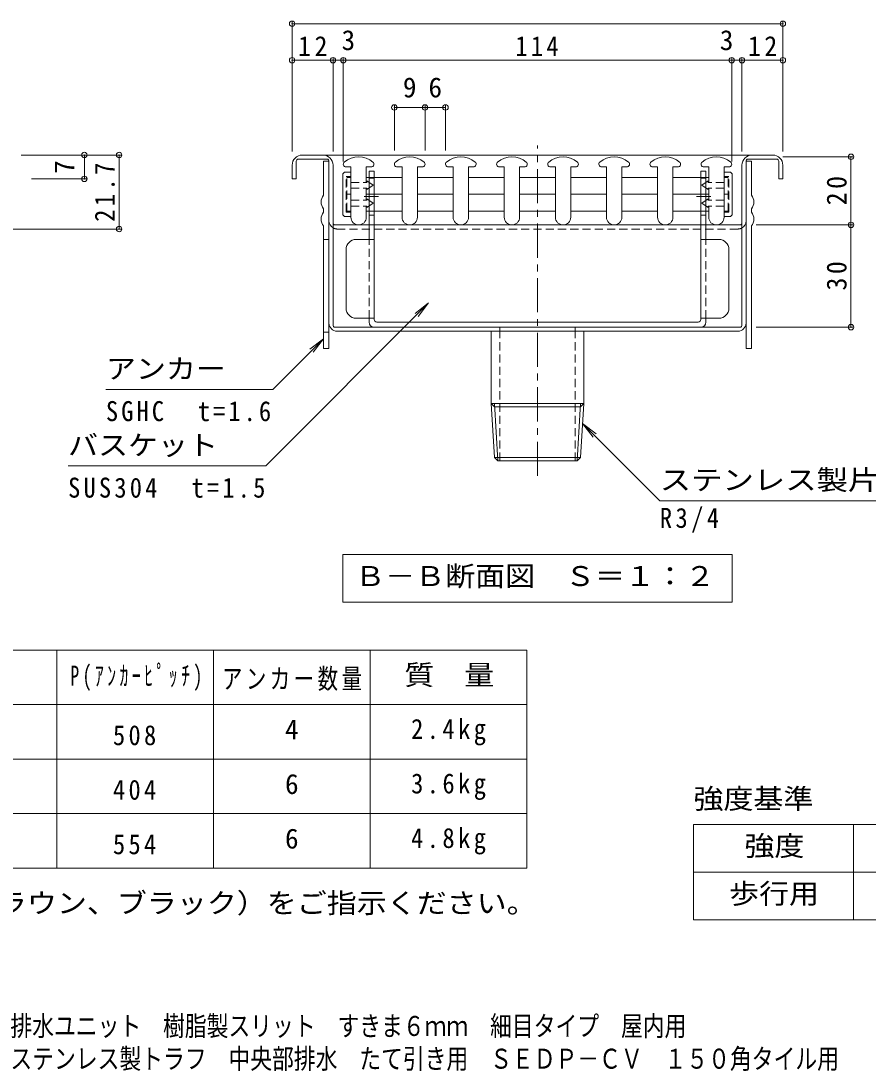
# Model space of a CAD drawing. Units: millimetres at full size, sheet at 1:5, with parts at other scales. Extents: x -840 to 950, y -676 to 691.
# Drawn here: x -386 to 236, y -676 to 94 of the extents above; entities that cross this region are included whole.
import ezdxf
from ezdxf.enums import TextEntityAlignment as Align

# ---------------------------------------------------------------- set-up
doc = ezdxf.new("R2010")
doc.units = ezdxf.units.MM
doc.header["$LTSCALE"] = 5
doc.header["$PDMODE"] = 32
doc.header["$PDSIZE"] = 4
doc.linetypes.add('CHAIN1', pattern=[8, 5, -1, 1, -1])
doc.linetypes.add('DASHED1', pattern=[1.8, 1.2, -0.6])
for name, color, linetype, lineweight in [('D-0_通り芯', 4, 'Continuous', 9), ('D-1_ピット', 3, 'Continuous', 9), ('D-2_蓋', 2, 'DASHED1', 9), ('D-3_受枠', 3, 'Continuous', 9), ('D-4_寸法', 7, 'Continuous', 9), ('D-5_仕様文', 7, 'Continuous', 9), ('D-8_ｱﾝｶｰ', 3, 'Continuous', 9), ('D-A', 1, 'Continuous', 9), ('D-B', 7, 'Continuous', 9), ('E-F', 2, 'Continuous', 9), ('F-4_F-4ﾚｲﾔ', 7, 'Continuous', 9)]:
    doc.layers.add(name, color=color, linetype=linetype, lineweight=lineweight)
doc.layers.add('E-C', color=2, linetype='Continuous')
doc.layers.add('F-F_F-Fﾚｲﾔ', color=2, linetype='Continuous')
doc.styles.add('ＭＳ ゴシック', font='')
doc.styles.get('ＭＳ ゴシック').set_extended_font_data('MS Gothic')

msp = doc.modelspace()

# ---------------------------------------------------------------- linework, layer by layer
at = {"layer": 'D-0_通り芯'}
for p, q in [((-143.786, -12.568), (-147.35, -12.568)), ((-143.786, -49.443), (-143.786, -12.568)), ((-132.536, -12.568), (-132.536, -23.905)), ((-132.536, -12.568), (-128.973, -12.568)), ((-106.286, -12.568), (-109.85, -12.568)), ((-106.286, -12.568), (-106.286, -49.443)), ((-68.786, -12.568), (-72.35, -12.568)), ((-68.786, -12.568), (-68.786, -49.443)), ((-31.286, -12.568), (-34.85, -12.568)), ((-31.286, -12.568), (-31.286, -49.443)), ((17.463, -12.568), (21.026, -12.568)), ((17.463, -12.568), (17.463, -49.443)), ((54.963, -12.568), (58.526, -12.568)), ((54.963, -12.568), (54.963, -49.443)), ((92.463, -12.568), (96.026, -12.568)), ((92.463, -12.568), (92.463, -49.443)), ((118.713, -12.568), (115.15, -12.568)), ((118.713, -12.568), (118.713, -23.905)), ((129.963, -12.568), (133.526, -12.568)), ((129.963, -49.443), (129.963, -12.568)), ((-132.536, -28.148), (-132.536, -36.987)), ((118.713, -28.148), (118.713, -36.987)), ((-132.536, -41.229), (-132.536, -49.443)), ((118.713, -41.229), (118.713, -49.443))]:
    msp.add_line(p, q, dxfattribs=at)
for points in [[(-95.036, -49.443), (-95.036, -12.568), (-91.473, -12.568)], [(-57.536, -49.443), (-57.536, -12.568), (-53.973, -12.568)], [(-20.036, -49.443), (-20.036, -12.568), (-16.473, -12.568)], [(6.213, -49.443), (6.213, -12.568), (2.65, -12.568)], [(43.713, -49.443), (43.713, -12.568), (40.15, -12.568)], [(81.213, -49.443), (81.213, -12.568), (77.65, -12.568)]]:
    msp.add_lwpolyline(points, dxfattribs=at)
for centre, radius, start, end in [((-138.162, -21.318), 16.25, 49.63959, 130.36041), ((-100.661, -21.318), 16.25, 49.63959, 130.36041), ((-63.161, -21.318), 16.25, 49.63959, 130.36041), ((-25.661, -21.318), 16.25, 49.63959, 130.36041), ((11.838, -21.318), 16.25, 49.63959, 130.36041), ((49.338, -21.318), 16.25, 49.63959, 130.36041), ((86.838, -21.318), 16.25, 49.63959, 130.36041), ((124.338, -21.318), 16.25, 49.63959, 130.36041), ((-147.35, -10.506), 2.062, 130.36075, 270), ((-128.973, -10.506), 2.062, 270, 49.63925), ((-109.85, -10.506), 2.062, 130.36075, 270), ((-91.473, -10.506), 2.062, 270, 49.63925), ((-72.35, -10.506), 2.062, 130.36075, 270), ((-53.973, -10.506), 2.062, 270, 49.63925), ((-34.85, -10.506), 2.062, 130.36075, 270), ((-16.473, -10.506), 2.062, 270, 49.63925), ((2.65, -10.506), 2.062, 130.36075, 270), ((21.026, -10.506), 2.062, 270, 49.63925), ((40.15, -10.506), 2.062, 130.36075, 270), ((58.526, -10.506), 2.062, 270, 49.63925), ((77.65, -10.506), 2.062, 130.36075, 270), ((96.026, -10.506), 2.062, 270, 49.63925), ((115.15, -10.506), 2.062, 130.36075, 270), ((133.526, -10.506), 2.062, 270, 49.63925), ((-138.162, -49.443), 5.625, 180, 0), ((-100.661, -49.443), 5.625, 180, 0), ((-63.161, -49.443), 5.625, 180, 0), ((-25.661, -49.443), 5.625, 180, 0), ((11.838, -49.443), 5.625, 180, 0), ((49.338, -49.443), 5.625, 180, 0), ((86.838, -49.443), 5.625, 180, 0), ((124.338, -49.443), 5.625, 180, 0)]:
    msp.add_arc(centre, radius, start, end, dxfattribs=at)
at = {"layer": 'D-1_ピット'}
for p, q in [((-132.537, -32.567), (-106.287, -32.567)), ((-95.037, -32.567), (-68.787, -32.567)), ((-57.537, -32.567), (-31.287, -32.567)), ((-20.037, -32.567), (6.213, -32.567)), ((17.463, -32.567), (43.713, -32.567)), ((54.963, -32.567), (81.213, -32.567)), ((92.463, -32.567), (118.713, -32.567))]:
    msp.add_line(p, q, dxfattribs=at)
at = {"layer": 'D-2_蓋', "linetype": 'Continuous'}
for p, q in [((-148.536, -16.317), (-149.787, -17.567)), ((-148.536, -16.317), (-143.786, -16.317)), ((134.713, -16.317), (129.963, -16.317)), ((134.713, -16.317), (135.963, -17.567)), ((-148.536, -48.817), (-143.786, -48.817)), ((134.713, -48.817), (129.963, -48.817))]:
    msp.add_line(p, q, dxfattribs=at)
at = {"layer": 'D-2_蓋'}
for p, q in [((-147.287, -19.485), (-143.787, -19.485)), ((-147.287, -45.648), (-147.287, -19.485)), ((-132.036, -22.844), (-127.537, -26.026)), ((-132.036, -22.844), (-132.036, -23.905)), ((118.213, -22.844), (113.713, -26.026)), ((118.213, -22.844), (118.213, -23.905)), ((133.463, -19.485), (129.963, -19.485)), ((133.463, -45.648), (133.463, -19.485)), ((-143.786, -23.905), (-132.036, -23.905)), ((-143.786, -28.148), (-132.036, -28.148)), ((-127.537, -26.026), (-132.036, -29.208)), ((-132.036, -28.148), (-132.036, -29.208)), ((113.713, -26.026), (118.213, -29.208)), ((129.963, -23.905), (118.213, -23.905)), ((118.213, -28.148), (118.213, -29.208)), ((129.963, -28.148), (118.213, -28.148)), ((-143.786, -36.987), (-132.036, -36.987)), ((-127.537, -39.108), (-132.036, -35.926)), ((-132.036, -36.987), (-132.036, -35.926)), ((113.713, -39.108), (118.213, -35.926)), ((118.213, -36.987), (118.213, -35.926)), ((129.963, -36.987), (118.213, -36.987)), ((-147.287, -45.648), (-143.787, -45.648)), ((-143.786, -41.229), (-132.036, -41.229)), ((-132.036, -42.29), (-127.537, -39.108)), ((-132.036, -42.29), (-132.036, -41.229)), ((118.213, -42.29), (113.713, -39.108)), ((118.213, -42.29), (118.213, -41.229)), ((129.963, -41.229), (118.213, -41.229)), ((133.463, -45.648), (129.963, -45.648))]:
    msp.add_line(p, q, dxfattribs=at)
at = {"layer": 'D-2_蓋', "color": 3}
for p, q in [((-143.786, -20.193), (-146.786, -20.193)), ((129.963, -20.193), (132.963, -20.193)), ((-143.786, -32.567), (-146.786, -32.567)), ((129.963, -32.567), (132.963, -32.567))]:
    msp.add_line(p, q, dxfattribs=at)
at = {"layer": 'D-2_蓋', "color": 3, "linetype": 'Continuous'}
for p, q in [((-132.537, -20.193), (-106.287, -20.193)), ((-95.037, -20.193), (-68.787, -20.193)), ((-57.537, -20.193), (-31.287, -20.193)), ((-20.037, -20.193), (6.213, -20.193)), ((17.463, -20.193), (43.713, -20.193)), ((54.963, -20.193), (81.213, -20.193)), ((92.463, -20.193), (118.713, -20.193)), ((-132.537, -44.941), (-106.287, -44.941)), ((-95.037, -44.941), (-68.787, -44.941)), ((-57.537, -44.941), (-31.287, -44.941)), ((-20.037, -44.941), (6.213, -44.941)), ((17.463, -44.941), (43.713, -44.941)), ((54.963, -44.941), (81.213, -44.941)), ((92.463, -44.941), (118.713, -44.941))]:
    msp.add_line(p, q, dxfattribs=at)
at = {"layer": 'D-2_蓋', "linetype": 'Continuous'}
for points in [[(-148.536, -48.817), (-149.787, -47.567), (-149.787, -17.567)], [(134.713, -48.817), (135.963, -47.567), (135.963, -17.567)]]:
    msp.add_lwpolyline(points, dxfattribs=at)
at = {"layer": 'D-2_蓋', "color": 3}
for points in [[(-143.786, -44.942), (-146.786, -44.942), (-146.786, -20.193)], [(129.963, -44.942), (132.963, -44.942), (132.963, -20.193)]]:
    msp.add_lwpolyline(points, dxfattribs=at)
at = {"layer": 'D-3_受枠', "linetype": 'CHAIN1'}
msp.add_line((-6.912, -239.129), (-6.912, 3.26), dxfattribs=at)
at = {"layer": 'D-3_受枠', "linetype": 'DASHED1'}
for p, q in [((-163.912, -65.818), (-159.912, -65.818)), ((20.838, -133.068), (20.838, -130.068)), ((-163.912, -133.818), (-159.912, -133.818)), ((20.838, -228.068), (20.838, -133.068))]:
    msp.add_line(p, q, dxfattribs=at)
at = {"layer": 'D-3_受枠'}
for p, q in [((-40.912, -133.068), (-40.912, -186.068)), ((27.088, -133.068), (27.088, -186.068)), ((27.088, -186.068), (-40.912, -186.068)), ((-40.912, -186.068), (-38.412, -188.568)), ((-40.912, -186.068), (-38.56, -225.568)), ((-38.56, -186.068), (-36.06, -228.068)), ((-38.412, -188.568), (24.588, -188.568)), ((27.088, -186.068), (24.588, -188.568)), ((27.088, -186.068), (24.737, -225.568)), ((-36.06, -228.068), (-38.56, -225.568)), ((24.737, -225.568), (-38.56, -225.568)), ((22.237, -228.068), (-36.06, -228.068))]:
    msp.add_line(p, q, dxfattribs=at)
at = {"layer": 'D-3_受枠', "linetype": 'DASHED1'}
msp.add_lwpolyline([(-34.662, -228.068), (-34.662, -133.068), (-34.662, -130.068)], dxfattribs=at)
at = {"layer": 'D-3_受枠'}
msp.add_lwpolyline([(24.737, -186.068), (22.237, -228.068), (24.737, -225.568)], dxfattribs=at)
at = {"layer": 'D-4_寸法'}
for p, q in [((-186.912, 93.981), (-186.912, -1.318)), ((-186.912, 92.481), (173.088, 92.481)), ((173.088, 93.981), (173.088, -1.318)), ((-186.912, 65.744), (-156.912, 65.744)), ((-156.912, 67.244), (-156.912, -1.318)), ((-156.912, 65.744), (-149.412, 65.744)), ((-149.412, 67.244), (-149.412, -8.443)), ((-149.412, 65.744), (135.588, 65.744)), ((135.588, 67.244), (135.588, -8.443)), ((135.588, 65.744), (143.088, 65.744)), ((143.088, 67.244), (143.088, -1.318)), ((143.088, 65.744), (173.088, 65.744)), ((-111.911, 32.569), (-111.911, -0.506)), ((-111.911, 31.069), (-89.411, 31.069)), ((-89.411, 32.569), (-89.411, -0.506)), ((-89.411, 31.069), (-74.411, 31.069)), ((-74.411, 32.569), (-74.411, -0.506)), ((-312.37, -3.818), (-385.601, -3.818)), ((-339.371, -3.818), (-339.371, -21.318)), ((-313.87, -58.068), (-313.87, -3.818)), ((224.545, -5.068), (173.088, -5.068)), ((223.045, -55.068), (223.045, -5.068)), ((-337.871, -21.318), (-378.101, -21.318)), ((-312.37, -58.068), (-411.101, -58.068)), ((224.545, -55.068), (153.43, -55.068)), ((223.045, -55.068), (223.045, -130.065)), ((224.545, -130.065), (153.43, -130.065))]:
    msp.add_line(p, q, dxfattribs=at)
for p in [(-186.912, 92.481), (173.088, 92.481), (-186.912, 65.744), (-156.912, 65.744), (-149.412, 65.744), (135.588, 65.744), (143.088, 65.744), (173.088, 65.744), (-111.911, 31.069), (-89.411, 31.069), (-74.411, 31.069), (-339.371, -3.818), (-313.87, -3.818), (223.045, -5.068), (-339.371, -21.318), (223.045, -55.068), (-313.87, -58.068), (223.045, -130.065)]:
    msp.add_point(p, dxfattribs=at)
at = {"layer": 'D-5_仕様文'}
for p, q in [((-86.803, -112.321), (-206.298, -231.816)), ((-86.803, -112.321), (-96.72, -119.931)), ((-86.803, -112.321), (-94.413, -122.238)), ((-163.912, -138.568), (-201.05, -175.706)), ((-163.912, -138.568), (-173.829, -146.177)), ((-163.912, -138.568), (-171.521, -148.485)), ((-323.55, -175.706), (-201.05, -175.706)), ((26.217, -200.706), (33.827, -210.623)), ((-351.298, -231.816), (-206.298, -231.816)), ((82.825, -257.313), (362.825, -257.313)), ((-149.662, -296.816), (135.838, -296.816)), ((-149.662, -296.816), (-149.662, -331.816)), ((135.838, -296.816), (135.838, -331.816)), ((-149.662, -331.816), (135.838, -331.816))]:
    msp.add_line(p, q, dxfattribs=at)
msp.add_lwpolyline([(82.825, -257.313), (26.217, -200.706), (36.134, -208.315)], dxfattribs=at)
at = {"layer": 'D-8_ｱﾝｶｰ'}
for p, q in [((-161.412, -6.818), (-182.412, -6.818)), ((165.588, -3.818), (-179.412, -3.818)), ((147.588, -6.818), (168.588, -6.818)), ((-186.912, -11.318), (-186.912, -21.318)), ((-183.912, -8.318), (-183.912, -21.318)), ((-159.912, -8.318), (-159.912, -21.318)), ((-156.912, -21.318), (-156.912, -11.318)), ((143.088, -21.318), (143.088, -11.318)), ((146.088, -8.318), (146.088, -21.318)), ((170.088, -8.318), (170.088, -21.318)), ((173.088, -11.318), (173.088, -21.318)), ((-183.912, -21.318), (-186.912, -21.318)), ((-159.912, -21.318), (-159.912, -133.818)), ((-156.912, -128.568), (-156.912, -21.318)), ((143.088, -128.568), (143.088, -21.318)), ((146.088, -21.318), (146.088, -127.068)), ((173.088, -21.318), (170.088, -21.318)), ((-155.412, -55.068), (141.588, -55.068)), ((141.588, -130.068), (-155.412, -130.068)), ((140.088, -133.068), (-153.912, -133.068))]:
    msp.add_line(p, q, dxfattribs=at)
at = {"layer": 'D-8_ｱﾝｶｰ', "linetype": 'DASHED1'}
msp.add_line((140.088, -58.068), (-153.912, -58.068), dxfattribs=at)
at = {"layer": 'D-8_ｱﾝｶｰ'}
for centre, radius, start, end in [((-179.412, -11.318), 7.5, 90, 180), ((-182.412, -8.318), 1.5, 90, 180), ((-164.412, -11.318), 7.5, 0, 90), ((-161.412, -8.318), 1.5, 0, 90), ((150.588, -11.318), 7.5, 90, 180), ((147.588, -8.318), 1.5, 90, 180), ((165.588, -11.318), 7.5, 0, 90), ((168.588, -8.318), 1.5, 0, 90), ((-153.912, -52.068), 6, 180, 239.99966), ((-155.412, -53.568), 1.5, 180, 270), ((141.588, -53.568), 1.5, 270, 0), ((140.088, -52.068), 6, 296.38809, 0), ((-153.912, -127.068), 6, 180, 270), ((-155.412, -128.568), 1.5, 180, 270), ((140.088, -127.068), 6, 270, 0), ((141.588, -128.568), 1.5, 270, 0)]:
    msp.add_arc(centre, radius, start, end, dxfattribs=at)
at = {"layer": 'D-8_ｱﾝｶｰ', "linetype": 'DASHED1'}
for centre, start, end in [((-153.912, -52.068), 239.99966, 270), ((140.088, -52.068), 270, 296.38809)]:
    msp.add_arc(centre, 6, start, end, dxfattribs=at)
at = {"layer": 'D-A'}
for p, q in [((-163.912, -8.318), (-163.912, -21.318)), ((-159.912, -8.318), (-163.912, -8.318)), ((-159.912, -8.318), (-159.912, -21.318)), ((146.088, -8.318), (146.088, -21.318)), ((146.088, -8.318), (150.088, -8.318)), ((150.088, -8.318), (150.088, -21.318)), ((-163.912, -21.318), (-163.912, -33.318)), ((-159.912, -21.318), (-159.912, -145.818)), ((146.088, -21.318), (146.088, -145.818)), ((150.088, -21.318), (150.088, -33.318)), ((-163.912, -43.318), (-163.912, -45.818)), ((150.088, -43.318), (150.088, -45.818)), ((-163.912, -55.818), (-163.912, -145.818)), ((150.088, -55.818), (150.088, -145.818)), ((-159.912, -145.818), (-163.912, -145.818)), ((146.088, -145.818), (150.088, -145.818))]:
    msp.add_line(p, q, dxfattribs=at)
for centre, start, end in [((-157.644, -38.318), 141.41991, 218.58009), ((143.82, -38.318), 321.41991, 38.58009), ((-157.644, -50.818), 141.41991, 218.58009), ((143.82, -50.818), 321.41991, 38.58009)]:
    msp.add_arc(centre, 8.018, start, end, dxfattribs=at)
at = {"layer": 'D-B'}
for p, q in [((-130.462, -65.686), (-130.462, -15.57)), ((-130.462, -15.57), (-126.712, -15.57)), ((-126.712, -124.443), (-126.712, -15.57)), ((116.638, -15.57), (112.888, -15.57)), ((112.888, -124.443), (112.888, -15.57)), ((116.638, -65.686), (116.638, -15.57)), ((-139.851, -65.686), (-126.712, -65.686)), ((126.028, -65.686), (112.888, -65.686)), ((-147.351, -116.06), (-147.351, -73.186)), ((133.528, -116.06), (133.528, -73.186)), ((-139.851, -123.56), (-126.712, -123.56)), ((-130.462, -123.56), (-130.462, -126.318)), ((-126.712, -130.068), (112.888, -130.068)), ((-124.837, -126.318), (111.013, -126.318)), ((126.028, -123.56), (112.888, -123.56)), ((116.638, -123.56), (116.638, -126.318))]:
    msp.add_line(p, q, dxfattribs=at)
at = {"layer": 'D-B', "linetype": 'DASHED1'}
for p, q in [((-130.312, -20.695), (-126.712, -20.695)), ((116.488, -20.695), (112.888, -20.695)), ((-130.312, -47.944), (-126.712, -47.944)), ((116.488, -47.944), (112.888, -47.944)), ((-130.462, -123.56), (-130.462, -65.686)), ((116.638, -123.56), (116.638, -65.686))]:
    msp.add_line(p, q, dxfattribs=at)
at = {"layer": 'D-B', "linetype": 'CHAIN1'}
for p, q in [((-123.608, -34.32), (-134.158, -34.32)), ((109.785, -34.32), (120.334, -34.32))]:
    msp.add_line(p, q, dxfattribs=at)
at = {"layer": 'D-B'}
for centre, radius, start, end in [((-139.851, -73.186), 7.5, 90, 180), ((126.028, -73.186), 7.5, 0, 90), ((-139.851, -116.06), 7.5, 180, 270), ((126.028, -116.06), 7.5, 270, 0), ((-126.712, -126.318), 3.75, 180, 270), ((-124.837, -124.443), 1.875, 180, 270), ((111.013, -124.443), 1.875, 270, 0), ((112.888, -126.318), 3.75, 270, 0)]:
    msp.add_arc(centre, radius, start, end, dxfattribs=at)
at = {"layer": 'E-F', "color": 7}
for p, q in [((-819.647, -366.831), (-359.648, -366.831)), ((-359.648, -366.831), (-14.647, -366.831)), ((-359.648, -526.831), (-359.648, -366.831)), ((-244.648, -526.831), (-244.648, -366.831)), ((-129.647, -526.831), (-129.647, -366.831)), ((-14.647, -526.831), (-14.647, -366.831)), ((-819.647, -406.831), (-359.648, -406.831)), ((-359.648, -406.831), (-14.647, -406.831)), ((-359.648, -446.831), (-704.657, -446.831)), ((-14.647, -446.831), (-359.648, -446.831)), ((-359.648, -486.831), (-704.657, -486.831)), ((-14.647, -486.831), (-359.648, -486.831)), ((-14.647, -526.831), (-359.648, -526.831))]:
    msp.add_line(p, q, dxfattribs=at)
msp.add_lwpolyline([(-359.648, -526.831), (-819.647, -526.831), (-819.647, -366.831)], dxfattribs=at)
at = {"layer": 'F-4_F-4ﾚｲﾔ'}
for p, q in [((107.517, -494.704), (107.517, -564.704)), ((949.833, -494.704), (107.517, -494.704)), ((224.833, -564.704), (224.833, -494.704)), ((107.517, -529.704), (949.833, -529.704)), ((107.517, -564.704), (949.833, -564.704))]:
    msp.add_line(p, q, dxfattribs=at)

# ---------------------------------------------------------------- texts
at = {"layer": 'D-4_寸法', "color": 2, "style": 'ＭＳ ゴシック'}
for s, height, p in [('3', 14.65, (-150.659, 68.744)), ('3', 14.66, (126.838, 68.744)), ('9', 14.66, (-105.661, 34.069)), ('6', 14.66, (-86.911, 34.069))]:
    msp.add_text(s, height=height, dxfattribs=at).set_placement(p, align=Align.BOTTOM_LEFT)
msp.add_text('7', height=14.66, rotation=90, dxfattribs=at).set_placement((-342.371, -17.568), align=Align.BOTTOM_LEFT)
at = {"layer": 'D-4_寸法', "color": 2, "char_height": 14.66, "attachment_point": 7, "style": 'ＭＳ ゴシック'}
for s, insert in [('\\T1.27;\\W0.95;12', (-182.537, 68.744)), ('\\T1.27;\\W0.9;114', (-23.162, 68.744)), ('\\T1.27;\\W0.95;12', (147.463, 68.744))]:
    msp.add_mtext(s, dxfattribs=dict(at, insert=insert))
at = {"layer": 'D-4_寸法', "color": 2, "char_height": 14.66, "attachment_point": 7, "rotation": 90, "style": 'ＭＳ ゴシック'}
for s, insert in [('\\T1.28;\\W0.9;21.7', (-316.87, -52.818)), ('\\T1.27;\\W0.95;20', (220.045, -40.693)), ('\\T1.27;\\W0.95;30', (220.045, -103.191))]:
    msp.add_mtext(s, dxfattribs=dict(at, insert=insert))
at = {"layer": 'D-5_仕様文', "color": 2, "style": 'ＭＳ ゴシック'}
for s, width, p in [('アンカー', 1.1, (-323.55, -172.206)), ('バスケット', 1.1, (-351.298, -228.316)), ('ステンレス製片ニップル20A', 1.15, (82.825, -253.813)), ('Ｂ－Ｂ断面図\u3000Ｓ＝１：２', 1.1, (-140.662, -324.316))]:
    msp.add_text(s, height=14.66, dxfattribs=dict(at, width=width)).set_placement(p, align=Align.BOTTOM_LEFT)
at = {"layer": 'D-5_仕様文', "color": 2, "char_height": 14.66, "attachment_point": 7, "style": 'ＭＳ ゴシック'}
for s, insert in [('\\T1.25;\\W0.9;SGHC\u3000t=1.6', (-323.55, -199.206)), ('\\T1.26;\\W0.9;SUS304\u3000t=1.5', (-351.298, -255.316)), ('\\T1.28;\\W0.9;R3/4', (82.825, -280.813))]:
    msp.add_mtext(s, dxfattribs=dict(at, insert=insert))
at = {"layer": 'E-C', "style": 'ＭＳ ゴシック', "width": 1.1}
msp.add_text('※グレーチングの色（ベージュ、グレー、ブラウン、ブラック）をご指示ください。', height=14.66, dxfattribs=at).set_placement((-843.397, -564.122), align=Align.BOTTOM_LEFT)
at = {"layer": 'E-F', "style": 'ＭＳ ゴシック', "width": 1.1}
msp.add_text('質\u3000量', height=14.66, dxfattribs=at).set_placement((-104.648, -396.831), align=Align.BOTTOM_LEFT)
at = {"layer": 'E-F', "style": 'ＭＳ ゴシック'}
for s, p in [('4', (-192.148, -436.831)), ('6', (-192.148, -476.831)), ('6', (-192.148, -516.831))]:
    msp.add_text(s, height=14.66, dxfattribs=at).set_placement(p, align=Align.BOTTOM_LEFT)
at = {"layer": 'E-F', "char_height": 14.66, "attachment_point": 7, "style": 'ＭＳ ゴシック'}
for s, insert in [('\\T1.39;\\W0.65;P(ｱﾝｶｰﾋﾟｯﾁ)', (-349.648, -396.831)), ('\\T1.17;\\W0.75;アンカー数量', (-238.398, -396.831)), ('\\T1.27;\\W0.9;508', (-318.398, -436.831)), ('\\T1.28;\\W0.9;2.4kg', (-99.647, -436.831)), ('\\T1.28;\\W0.9;3.6kg', (-99.647, -476.831)), ('\\T1.27;\\W0.9;404', (-318.398, -476.831)), ('\\T1.28;\\W0.9;4.8kg', (-99.647, -516.831)), ('\\T1.27;\\W0.9;554', (-318.398, -516.831))]:
    msp.add_mtext(s, dxfattribs=dict(at, insert=insert))
at = {"layer": 'F-4_F-4ﾚｲﾔ', "color": 2, "style": 'ＭＳ ゴシック', "width": 1.1}
for s, p in [('強度基準', (107.517, -487.614)), ('強度', (144.925, -522.204)), ('歩行用', (133.675, -557.204))]:
    msp.add_text(s, height=14.66, dxfattribs=at).set_placement(p, align=Align.BOTTOM_LEFT)
at = {"layer": 'F-F_F-Fﾚｲﾔ', "style": 'ＭＳ ゴシック', "width": 0.8}
for s, p in [('排水ユニット\u3000樹脂製スリット\u3000すきま６ｍｍ\u3000細目タイプ\u3000屋内用', (-393.625, -654.274)), ('ステンレス製トラフ\u3000中央部排水\u3000たて引き用\u3000ＳＥＤＰ－ＣＶ\u3000１５０角タイル用', (-393.625, -678.274))]:
    msp.add_text(s, height=14.66, dxfattribs=at).set_placement(p, align=Align.BOTTOM_LEFT)

doc.saveas('drawing.dxf')
